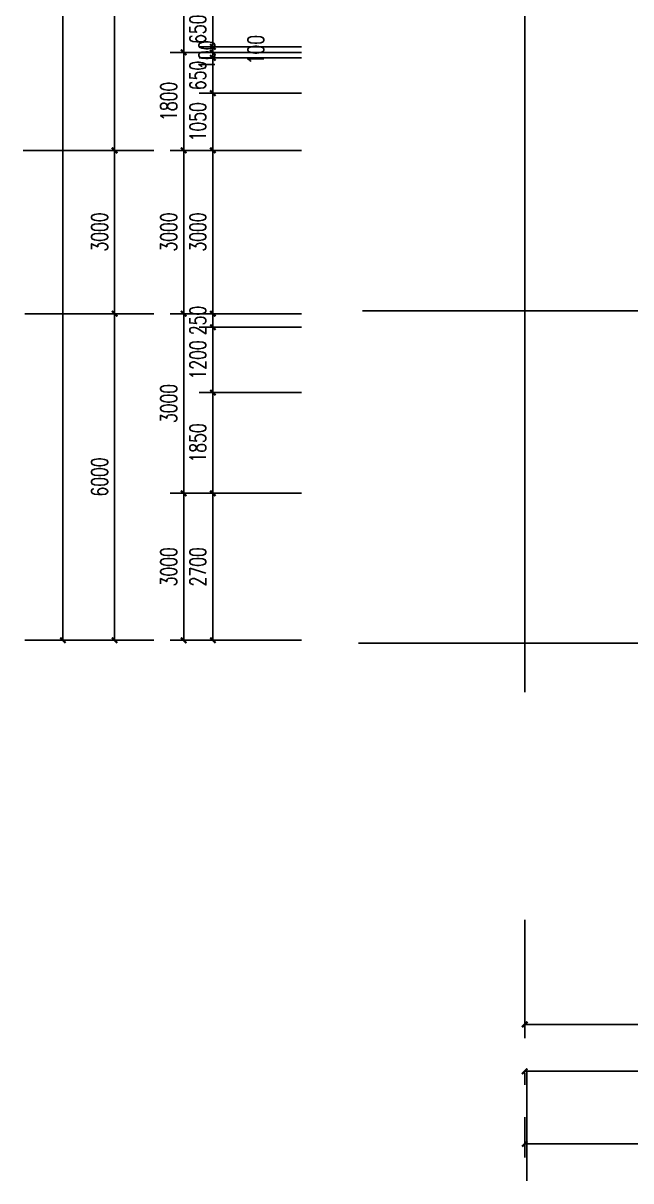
# Model space of a CAD drawing. Header units: millimetres. Extents: x -150677 to 588340, y -254013 to 149700.
# Drawn here: x 36081 to 47249, y -124686 to -103419 of the extents above; entities that cross this region are included whole.
import ezdxf

# ---------------------------------------------------------------- set-up
doc = ezdxf.new("R2010")
doc.units = ezdxf.units.MM
doc.header["$LTSCALE"] = 10
doc.header["$MEASUREMENT"] = 0
doc.linetypes.add('DOTE', pattern=[2.42, 2, -0.2, 0.02, -0.2])
doc.layers.add('DOTE', color=1, linetype='Continuous')
doc.layers.add('PUB_DIM', color=3, linetype='Continuous')
doc.styles.add('_TCH_DIM_T3', font='SIMPLEX', dxfattribs={"width": 0.705882, "bigfont": 'GBCBIG'})
doc.dimstyles.new('_TCH_ARCH&&100', dxfattribs={"dimtxt": 297.5, "dimasz": 100, "dimexe": 250, "dimexo": 300, "dimgap": 126.25, "dimtad": 1, "dimdec": 0, "dimzin": 0, "dimdsep": 46, "dimtxsty": '_TCH_DIM_T3', "dimblk": 'ARCHTICK', "dimcen": 0.09, "dimclrt": 7, "dimazin": 2, "dimtfac": 1, "dimtdec": 0, "dimtix": 1, "dimtmove": 2, "dimatfit": 3, "dimfxl": 1, "dimtolj": 1, "dimtzin": 0, "dimarcsym": 0})

# ---------------------------------------------------------------- blocks, each defined once
blk = doc.blocks.new('_ArchTick')
at = {"color": 0, "linetype": 'ByBlock', "const_width": 0.4}
blk.add_lwpolyline([(-0.5, -0.5), (0.5, 0.5)], dxfattribs=at)
blk = doc.blocks.new('*D319')
at = {"layer": 'Defpoints', "color": 0, "transparency": 16777216}
for p in [(45299, -119589), (51299, -119589), (51299, -121812)]:
    blk.add_point(p, dxfattribs=at)
at = {"layer": 'PUB_DIM', "color": 0, "lineweight": -2, "transparency": 16777216}
for p, q in [((45299, -119889), (45299, -122062)), ((51299, -119889), (51299, -122062)), ((45299, -121812), (51299, -121812))]:
    blk.add_line(p, q, dxfattribs=at)
at = {"layer": 'PUB_DIM', "color": 0, "lineweight": -2, "transparency": 16777216, "xscale": 100, "yscale": 100, "zscale": 100, "rotation": 180}
blk.add_blockref('_ArchTick', (45299, -121812), dxfattribs=at)
at = {"layer": 'PUB_DIM', "color": 0, "lineweight": -2, "transparency": 16777216, "xscale": 100, "yscale": 100, "zscale": 100}
blk.add_blockref('_ArchTick', (51299, -121812), dxfattribs=at)
at = {"layer": 'PUB_DIM', "color": 7, "transparency": 16777216, "insert": (48299, -121537), "char_height": 297.5, "attachment_point": 5, "style": '_TCH_DIM_T3'}
blk.add_mtext('\\A1;6000', dxfattribs=at)
blk = doc.blocks.new('*D357')
at = {"layer": 'Defpoints', "color": 0, "transparency": 16777216}
for p in [(45299, -122399), (51299, -122399), (51299, -122674)]:
    blk.add_point(p, dxfattribs=at)
at = {"layer": 'PUB_DIM', "color": 0, "lineweight": -2, "transparency": 16777216}
for p, q in [((45299, -122674), (51299, -122674)), ((45299, -122699), (45299, -122924)), ((51299, -122699), (51299, -122924))]:
    blk.add_line(p, q, dxfattribs=at)
at = {"layer": 'PUB_DIM', "color": 0, "lineweight": -2, "transparency": 16777216, "xscale": 100, "yscale": 100, "zscale": 100, "rotation": 180}
blk.add_blockref('_ArchTick', (45299, -122674), dxfattribs=at)
at = {"layer": 'PUB_DIM', "color": 0, "lineweight": -2, "transparency": 16777216, "xscale": 100, "yscale": 100, "zscale": 100}
blk.add_blockref('_ArchTick', (51299, -122674), dxfattribs=at)
at = {"layer": 'PUB_DIM', "color": 7, "transparency": 16777216, "insert": (48299, -122399), "char_height": 297.5, "attachment_point": 5, "style": '_TCH_DIM_T3'}
blk.add_mtext('\\A1;6000', dxfattribs=at)
blk = doc.blocks.new('*D361')
at = {"layer": 'Defpoints', "color": 0, "transparency": 16777216}
for p in [(39567, -112056), (41495, -112056), (41495, -114756)]:
    blk.add_point(p, dxfattribs=at)
at = {"layer": 'PUB_DIM', "color": 0, "lineweight": -2, "transparency": 16777216}
for p, q in [((41195, -112056), (39317, -112056)), ((39567, -114756), (39567, -112056)), ((41195, -114756), (39317, -114756))]:
    blk.add_line(p, q, dxfattribs=at)
at = {"layer": 'PUB_DIM', "color": 0, "lineweight": -2, "transparency": 16777216, "xscale": 100, "yscale": 100, "zscale": 100}
for p, rotation in [((39567, -112056), 90), ((39567, -114756), 270)]:
    blk.add_blockref('_ArchTick', p, dxfattribs=dict(at, rotation=rotation))
at = {"layer": 'PUB_DIM', "color": 7, "transparency": 16777216, "insert": (39292, -113406), "char_height": 297.5, "attachment_point": 5, "rotation": 90, "style": '_TCH_DIM_T3'}
blk.add_mtext('\\A1;2700', dxfattribs=at)
blk = doc.blocks.new('*D362')
at = {"layer": 'Defpoints', "color": 0, "transparency": 16777216}
for p in [(39567, -110206), (41495, -110206), (41495, -112056)]:
    blk.add_point(p, dxfattribs=at)
at = {"layer": 'PUB_DIM', "color": 0, "lineweight": -2, "transparency": 16777216}
for p, q in [((41195, -110206), (39317, -110206)), ((39567, -112056), (39567, -110206)), ((41195, -112056), (39317, -112056))]:
    blk.add_line(p, q, dxfattribs=at)
at = {"layer": 'PUB_DIM', "color": 0, "lineweight": -2, "transparency": 16777216, "xscale": 100, "yscale": 100, "zscale": 100}
for p, rotation in [((39567, -110206), 90), ((39567, -112056), 270)]:
    blk.add_blockref('_ArchTick', p, dxfattribs=dict(at, rotation=rotation))
at = {"layer": 'PUB_DIM', "color": 7, "transparency": 16777216, "insert": (39292, -111131), "char_height": 297.5, "attachment_point": 5, "rotation": 90, "style": '_TCH_DIM_T3'}
blk.add_mtext('\\A1;1850', dxfattribs=at)
blk = doc.blocks.new('*D363')
at = {"layer": 'Defpoints', "color": 0, "transparency": 16777216}
for p in [(39567, -109006), (41495, -109006), (41495, -110206)]:
    blk.add_point(p, dxfattribs=at)
at = {"layer": 'PUB_DIM', "color": 0, "lineweight": -2, "transparency": 16777216}
for p, q in [((41195, -109006), (39317, -109006)), ((39567, -110206), (39567, -109006)), ((41195, -110206), (39317, -110206))]:
    blk.add_line(p, q, dxfattribs=at)
at = {"layer": 'PUB_DIM', "color": 0, "lineweight": -2, "transparency": 16777216, "xscale": 100, "yscale": 100, "zscale": 100}
for p, rotation in [((39567, -109006), 90), ((39567, -110206), 270)]:
    blk.add_blockref('_ArchTick', p, dxfattribs=dict(at, rotation=rotation))
at = {"layer": 'PUB_DIM', "color": 7, "transparency": 16777216, "insert": (39292, -109606), "char_height": 297.5, "attachment_point": 5, "rotation": 90, "style": '_TCH_DIM_T3'}
blk.add_mtext('\\A1;1200', dxfattribs=at)
blk = doc.blocks.new('*D364')
at = {"layer": 'Defpoints', "color": 0, "transparency": 16777216}
for p in [(39567, -108756), (41495, -108756), (41495, -109006)]:
    blk.add_point(p, dxfattribs=at)
at = {"layer": 'PUB_DIM', "color": 0, "lineweight": -2, "transparency": 16777216}
for p, q in [((39567, -108756), (39567, -108656)), ((41195, -108756), (39317, -108756)), ((39567, -109006), (39567, -108756)), ((41195, -109006), (39317, -109006)), ((39567, -109006), (39567, -109106))]:
    blk.add_line(p, q, dxfattribs=at)
at = {"layer": 'PUB_DIM', "color": 0, "lineweight": -2, "transparency": 16777216, "xscale": 100, "yscale": 100, "zscale": 100}
for p, rotation in [((39567, -108756), 270), ((39567, -109006), 90)]:
    blk.add_blockref('_ArchTick', p, dxfattribs=dict(at, rotation=rotation))
at = {"layer": 'PUB_DIM', "color": 7, "transparency": 16777216, "insert": (39292, -108881), "char_height": 297.5, "attachment_point": 5, "rotation": 90, "style": '_TCH_DIM_T3'}
blk.add_mtext('\\A1;250', dxfattribs=at)
blk = doc.blocks.new('*D365')
at = {"layer": 'Defpoints', "color": 0, "transparency": 16777216}
for p in [(39567, -105756), (41495, -105756), (41495, -108756)]:
    blk.add_point(p, dxfattribs=at)
at = {"layer": 'PUB_DIM', "color": 0, "lineweight": -2, "transparency": 16777216}
for p, q in [((41195, -105756), (39317, -105756)), ((39567, -108756), (39567, -105756)), ((41195, -108756), (39317, -108756))]:
    blk.add_line(p, q, dxfattribs=at)
at = {"layer": 'PUB_DIM', "color": 0, "lineweight": -2, "transparency": 16777216, "xscale": 100, "yscale": 100, "zscale": 100}
for p, rotation in [((39567, -105756), 90), ((39567, -108756), 270)]:
    blk.add_blockref('_ArchTick', p, dxfattribs=dict(at, rotation=rotation))
at = {"layer": 'PUB_DIM', "color": 7, "transparency": 16777216, "insert": (39292, -107256), "char_height": 297.5, "attachment_point": 5, "rotation": 90, "style": '_TCH_DIM_T3'}
blk.add_mtext('\\A1;3000', dxfattribs=at)
blk = doc.blocks.new('*D366')
at = {"layer": 'Defpoints', "color": 0, "transparency": 16777216}
for p in [(39567, -104706), (41495, -104706), (41495, -105756)]:
    blk.add_point(p, dxfattribs=at)
at = {"layer": 'PUB_DIM', "color": 0, "lineweight": -2, "transparency": 16777216}
for p, q in [((41195, -104706), (39317, -104706)), ((39567, -105756), (39567, -104706)), ((41195, -105756), (39317, -105756))]:
    blk.add_line(p, q, dxfattribs=at)
at = {"layer": 'PUB_DIM', "color": 0, "lineweight": -2, "transparency": 16777216, "xscale": 100, "yscale": 100, "zscale": 100}
for p, rotation in [((39567, -104706), 90), ((39567, -105756), 270)]:
    blk.add_blockref('_ArchTick', p, dxfattribs=dict(at, rotation=rotation))
at = {"layer": 'PUB_DIM', "color": 7, "transparency": 16777216, "insert": (39292, -105231), "char_height": 297.5, "attachment_point": 5, "rotation": 90, "style": '_TCH_DIM_T3'}
blk.add_mtext('\\A1;1050', dxfattribs=at)
blk = doc.blocks.new('*D367')
at = {"layer": 'Defpoints', "color": 0, "transparency": 16777216}
for p in [(39567, -104056), (41495, -104056), (41495, -104706)]:
    blk.add_point(p, dxfattribs=at)
at = {"layer": 'PUB_DIM', "color": 0, "lineweight": -2, "transparency": 16777216}
for p, q in [((39567, -104056), (39567, -103956)), ((41195, -104056), (39317, -104056)), ((39567, -104706), (39567, -104056)), ((41195, -104706), (39317, -104706)), ((39567, -104706), (39567, -104806))]:
    blk.add_line(p, q, dxfattribs=at)
at = {"layer": 'PUB_DIM', "color": 0, "lineweight": -2, "transparency": 16777216, "xscale": 100, "yscale": 100, "zscale": 100}
for p, rotation in [((39567, -104056), 270), ((39567, -104706), 90)]:
    blk.add_blockref('_ArchTick', p, dxfattribs=dict(at, rotation=rotation))
at = {"layer": 'PUB_DIM', "color": 7, "transparency": 16777216, "insert": (39292, -104381), "char_height": 297.5, "attachment_point": 5, "rotation": 90, "style": '_TCH_DIM_T3'}
blk.add_mtext('\\A1;650', dxfattribs=at)
blk = doc.blocks.new('*D368')
at = {"layer": 'Defpoints', "color": 0, "transparency": 16777216}
for p in [(39567, -103956), (41495, -103956), (41495, -104056)]:
    blk.add_point(p, dxfattribs=at)
at = {"layer": 'PUB_DIM', "color": 0, "lineweight": -2, "transparency": 16777216}
for p, q in [((41195, -103956), (39317, -103956)), ((39567, -103956), (39567, -103856)), ((39567, -104056), (39567, -103956)), ((41195, -104056), (39317, -104056)), ((39567, -104056), (39567, -104156))]:
    blk.add_line(p, q, dxfattribs=at)
at = {"layer": 'PUB_DIM', "color": 0, "lineweight": -2, "transparency": 16777216, "xscale": 100, "yscale": 100, "zscale": 100}
for p, rotation in [((39567, -103956), 270), ((39567, -104056), 90)]:
    blk.add_blockref('_ArchTick', p, dxfattribs=dict(at, rotation=rotation))
at = {"layer": 'PUB_DIM', "color": 7, "transparency": 16777216, "insert": (39457, -104006), "char_height": 297.5, "attachment_point": 5, "rotation": 90, "style": '_TCH_DIM_T3'}
blk.add_mtext('\\A1;100', dxfattribs=at)
blk = doc.blocks.new('*D369')
at = {"layer": 'Defpoints', "color": 0, "transparency": 16777216}
for p in [(39567, -103856), (41495, -103856), (41495, -103956)]:
    blk.add_point(p, dxfattribs=at)
at = {"layer": 'PUB_DIM', "color": 0, "lineweight": -2, "transparency": 16777216}
for p, q in [((39567, -103856), (39567, -103756)), ((41195, -103856), (39317, -103856)), ((41195, -103956), (39317, -103956)), ((39567, -103956), (39567, -103856)), ((39567, -103956), (39567, -104056))]:
    blk.add_line(p, q, dxfattribs=at)
at = {"layer": 'PUB_DIM', "color": 0, "lineweight": -2, "transparency": 16777216, "xscale": 100, "yscale": 100, "zscale": 100}
for p, rotation in [((39567, -103856), 270), ((39567, -103956), 90)]:
    blk.add_blockref('_ArchTick', p, dxfattribs=dict(at, rotation=rotation))
at = {"layer": 'PUB_DIM', "color": 7, "transparency": 16777216, "insert": (40357, -103906), "char_height": 297.5, "attachment_point": 5, "rotation": 90, "style": '_TCH_DIM_T3'}
blk.add_mtext('\\A1;100', dxfattribs=at)
blk = doc.blocks.new('*D370')
at = {"layer": 'Defpoints', "color": 0, "transparency": 16777216}
for p in [(39567, -103206), (41495, -103206), (41495, -103856)]:
    blk.add_point(p, dxfattribs=at)
at = {"layer": 'PUB_DIM', "color": 0, "lineweight": -2, "transparency": 16777216}
for p, q in [((39567, -103206), (39567, -103106)), ((41195, -103206), (39317, -103206)), ((39567, -103856), (39567, -103206)), ((41195, -103856), (39317, -103856)), ((39567, -103856), (39567, -103956))]:
    blk.add_line(p, q, dxfattribs=at)
at = {"layer": 'PUB_DIM', "color": 0, "lineweight": -2, "transparency": 16777216, "xscale": 100, "yscale": 100, "zscale": 100}
for p, rotation in [((39567, -103206), 270), ((39567, -103856), 90)]:
    blk.add_blockref('_ArchTick', p, dxfattribs=dict(at, rotation=rotation))
at = {"layer": 'PUB_DIM', "color": 7, "transparency": 16777216, "insert": (39292, -103531), "char_height": 297.5, "attachment_point": 5, "rotation": 90, "style": '_TCH_DIM_T3'}
blk.add_mtext('\\A1;650', dxfattribs=at)
blk = doc.blocks.new('*D388')
at = {"layer": 'Defpoints', "color": 0, "transparency": 16777216}
for p in [(45299, -123215), (106459, -123221), (106459, -124014)]:
    blk.add_point(p, dxfattribs=at)
at = {"layer": 'PUB_DIM', "color": 0, "lineweight": -2, "transparency": 16777216}
for p, q in [((45299, -123515), (45299, -124258)), ((106459, -123521), (106459, -124264)), ((45299, -124008), (106459, -124014))]:
    blk.add_line(p, q, dxfattribs=at)
at = {"layer": 'PUB_DIM', "color": 0, "lineweight": -2, "transparency": 16777216, "xscale": 100, "yscale": 100, "zscale": 100}
for p, rotation in [((45299, -124008), 179.9941247959615), ((106459, -124014), 359.9941247959615)]:
    blk.add_blockref('_ArchTick', p, dxfattribs=dict(at, rotation=rotation))
at = {"layer": 'PUB_DIM', "color": 7, "transparency": 16777216, "insert": (75879, -123736), "char_height": 297.5, "attachment_point": 5, "rotation": 359.9941, "style": '_TCH_DIM_T3'}
blk.add_mtext('\\A1;61200', dxfattribs=at)
blk = doc.blocks.new('*D389')
at = {"layer": 'Defpoints', "color": 0, "transparency": 16777216}
for p in [(37761, -108756), (38781, -108756), (38781, -114756)]:
    blk.add_point(p, dxfattribs=at)
at = {"layer": 'PUB_DIM', "color": 0, "lineweight": -2, "transparency": 16777216}
for p, q in [((38481, -108756), (37511, -108756)), ((37761, -114756), (37761, -108756)), ((38481, -114756), (37511, -114756))]:
    blk.add_line(p, q, dxfattribs=at)
at = {"layer": 'PUB_DIM', "color": 0, "lineweight": -2, "transparency": 16777216, "xscale": 100, "yscale": 100, "zscale": 100}
for p, rotation in [((37761, -108756), 90), ((37761, -114756), 270)]:
    blk.add_blockref('_ArchTick', p, dxfattribs=dict(at, rotation=rotation))
at = {"layer": 'PUB_DIM', "color": 7, "transparency": 16777216, "insert": (37486, -111756), "char_height": 297.5, "attachment_point": 5, "rotation": 90, "style": '_TCH_DIM_T3'}
blk.add_mtext('\\A1;6000', dxfattribs=at)
blk = doc.blocks.new('*D390')
at = {"layer": 'Defpoints', "color": 0, "transparency": 16777216}
for p in [(37761, -105756), (38781, -105756), (38781, -108756)]:
    blk.add_point(p, dxfattribs=at)
at = {"layer": 'PUB_DIM', "color": 0, "lineweight": -2, "transparency": 16777216}
for p, q in [((38481, -105756), (37511, -105756)), ((37761, -108756), (37761, -105756)), ((38481, -108756), (37511, -108756))]:
    blk.add_line(p, q, dxfattribs=at)
at = {"layer": 'PUB_DIM', "color": 0, "lineweight": -2, "transparency": 16777216, "xscale": 100, "yscale": 100, "zscale": 100}
for p, rotation in [((37761, -105756), 90), ((37761, -108756), 270)]:
    blk.add_blockref('_ArchTick', p, dxfattribs=dict(at, rotation=rotation))
at = {"layer": 'PUB_DIM', "color": 7, "transparency": 16777216, "insert": (37486, -107256), "char_height": 297.5, "attachment_point": 5, "rotation": 90, "style": '_TCH_DIM_T3'}
blk.add_mtext('\\A1;3000', dxfattribs=at)
blk = doc.blocks.new('*D391')
at = {"layer": 'Defpoints', "color": 0, "transparency": 16777216}
for p in [(37761, -99956), (38781, -99956), (38781, -105756)]:
    blk.add_point(p, dxfattribs=at)
at = {"layer": 'PUB_DIM', "color": 0, "lineweight": -2, "transparency": 16777216}
for p, q in [((38481, -99956), (37511, -99956)), ((37761, -105756), (37761, -99956)), ((38481, -105756), (37511, -105756))]:
    blk.add_line(p, q, dxfattribs=at)
at = {"layer": 'PUB_DIM', "color": 0, "lineweight": -2, "transparency": 16777216, "xscale": 100, "yscale": 100, "zscale": 100}
for p, rotation in [((37761, -99956), 90), ((37761, -105756), 270)]:
    blk.add_blockref('_ArchTick', p, dxfattribs=dict(at, rotation=rotation))
at = {"layer": 'PUB_DIM', "color": 7, "transparency": 16777216, "insert": (37486, -102856), "char_height": 297.5, "attachment_point": 5, "rotation": 90, "style": '_TCH_DIM_T3'}
blk.add_mtext('\\A1;6000', dxfattribs=at)
blk = doc.blocks.new('*D417')
at = {"layer": 'Defpoints', "color": 0, "transparency": 16777216}
for p in [(39031, -112056), (39832, -112056), (39832, -114756)]:
    blk.add_point(p, dxfattribs=at)
at = {"layer": 'PUB_DIM', "color": 0, "lineweight": -2, "transparency": 16777216}
for p, q in [((39532, -112056), (38781, -112056)), ((39031, -114756), (39031, -112056)), ((39532, -114756), (38781, -114756))]:
    blk.add_line(p, q, dxfattribs=at)
at = {"layer": 'PUB_DIM', "color": 0, "lineweight": -2, "transparency": 16777216, "xscale": 100, "yscale": 100, "zscale": 100}
for p, rotation in [((39031, -112056), 90), ((39031, -114756), 270)]:
    blk.add_blockref('_ArchTick', p, dxfattribs=dict(at, rotation=rotation))
at = {"layer": 'PUB_DIM', "color": 7, "transparency": 16777216, "insert": (38756, -113406), "char_height": 297.5, "attachment_point": 5, "rotation": 90, "style": '_TCH_DIM_T3'}
blk.add_mtext('\\A1;3000', dxfattribs=at)
blk = doc.blocks.new('*D418')
at = {"layer": 'Defpoints', "color": 0, "transparency": 16777216}
for p in [(39031, -108756), (39832, -108756), (39832, -112056)]:
    blk.add_point(p, dxfattribs=at)
at = {"layer": 'PUB_DIM', "color": 0, "lineweight": -2, "transparency": 16777216}
for p, q in [((39532, -108756), (38781, -108756)), ((39031, -112056), (39031, -108756)), ((39532, -112056), (38781, -112056))]:
    blk.add_line(p, q, dxfattribs=at)
at = {"layer": 'PUB_DIM', "color": 0, "lineweight": -2, "transparency": 16777216, "xscale": 100, "yscale": 100, "zscale": 100}
for p, rotation in [((39031, -108756), 90), ((39031, -112056), 270)]:
    blk.add_blockref('_ArchTick', p, dxfattribs=dict(at, rotation=rotation))
at = {"layer": 'PUB_DIM', "color": 7, "transparency": 16777216, "insert": (38756, -110406), "char_height": 297.5, "attachment_point": 5, "rotation": 90, "style": '_TCH_DIM_T3'}
blk.add_mtext('\\A1;3000', dxfattribs=at)
blk = doc.blocks.new('*D419')
at = {"layer": 'Defpoints', "color": 0, "transparency": 16777216}
for p in [(39031, -105756), (39832, -105756), (39832, -108756)]:
    blk.add_point(p, dxfattribs=at)
at = {"layer": 'PUB_DIM', "color": 0, "lineweight": -2, "transparency": 16777216}
for p, q in [((39532, -105756), (38781, -105756)), ((39031, -108756), (39031, -105756)), ((39532, -108756), (38781, -108756))]:
    blk.add_line(p, q, dxfattribs=at)
at = {"layer": 'PUB_DIM', "color": 0, "lineweight": -2, "transparency": 16777216, "xscale": 100, "yscale": 100, "zscale": 100}
for p, rotation in [((39031, -105756), 90), ((39031, -108756), 270)]:
    blk.add_blockref('_ArchTick', p, dxfattribs=dict(at, rotation=rotation))
at = {"layer": 'PUB_DIM', "color": 7, "transparency": 16777216, "insert": (38756, -107256), "char_height": 297.5, "attachment_point": 5, "rotation": 90, "style": '_TCH_DIM_T3'}
blk.add_mtext('\\A1;3000', dxfattribs=at)
blk = doc.blocks.new('*D420')
at = {"layer": 'Defpoints', "color": 0, "transparency": 16777216}
for p in [(39031, -103956), (39832, -103956), (39832, -105756)]:
    blk.add_point(p, dxfattribs=at)
at = {"layer": 'PUB_DIM', "color": 0, "lineweight": -2, "transparency": 16777216}
for p, q in [((39532, -103956), (38781, -103956)), ((39031, -105756), (39031, -103956)), ((39532, -105756), (38781, -105756))]:
    blk.add_line(p, q, dxfattribs=at)
at = {"layer": 'PUB_DIM', "color": 0, "lineweight": -2, "transparency": 16777216, "xscale": 100, "yscale": 100, "zscale": 100}
for p, rotation in [((39031, -103956), 90), ((39031, -105756), 270)]:
    blk.add_blockref('_ArchTick', p, dxfattribs=dict(at, rotation=rotation))
at = {"layer": 'PUB_DIM', "color": 7, "transparency": 16777216, "insert": (38756, -104856), "char_height": 297.5, "attachment_point": 5, "rotation": 90, "style": '_TCH_DIM_T3'}
blk.add_mtext('\\A1;1800', dxfattribs=at)
blk = doc.blocks.new('*D421')
at = {"layer": 'Defpoints', "color": 0, "transparency": 16777216}
for p in [(39031, -101856), (39832, -101856), (39832, -103956)]:
    blk.add_point(p, dxfattribs=at)
at = {"layer": 'PUB_DIM', "color": 0, "lineweight": -2, "transparency": 16777216}
for p, q in [((39532, -101856), (38781, -101856)), ((39031, -103956), (39031, -101856)), ((39532, -103956), (38781, -103956))]:
    blk.add_line(p, q, dxfattribs=at)
at = {"layer": 'PUB_DIM', "color": 0, "lineweight": -2, "transparency": 16777216, "xscale": 100, "yscale": 100, "zscale": 100}
for p, rotation in [((39031, -101856), 90), ((39031, -103956), 270)]:
    blk.add_blockref('_ArchTick', p, dxfattribs=dict(at, rotation=rotation))
at = {"layer": 'PUB_DIM', "color": 7, "transparency": 16777216, "insert": (38756, -102906), "char_height": 297.5, "attachment_point": 5, "rotation": 90, "style": '_TCH_DIM_T3'}
blk.add_mtext('\\A1;2100', dxfattribs=at)
blk = doc.blocks.new('*D445')
at = {"layer": 'Defpoints', "color": 0, "transparency": 16777216}
for p in [(36811, -78706), (37757, -78706), (37757, -114756)]:
    blk.add_point(p, dxfattribs=at)
at = {"layer": 'PUB_DIM', "color": 0, "lineweight": -2, "transparency": 16777216}
for p, q in [((37457, -78706), (36561, -78706)), ((36811, -114756), (36811, -78706)), ((37457, -114756), (36561, -114756))]:
    blk.add_line(p, q, dxfattribs=at)
at = {"layer": 'PUB_DIM', "color": 0, "lineweight": -2, "transparency": 16777216, "xscale": 100, "yscale": 100, "zscale": 100}
for p, rotation in [((36811, -78706), 90), ((36811, -114756), 270)]:
    blk.add_blockref('_ArchTick', p, dxfattribs=dict(at, rotation=rotation))
at = {"layer": 'PUB_DIM', "color": 7, "transparency": 16777216, "insert": (36536, -96731), "char_height": 297.5, "attachment_point": 5, "rotation": 90, "style": '_TCH_DIM_T3'}
blk.add_mtext('\\A1;36050', dxfattribs=at)

msp = doc.modelspace()

# ---------------------------------------------------------------- linework, layer by layer
at = {"layer": 'DOTE', "linetype": 'DOTE'}
for p, q in [((45299.4, -115706), (45299.4, -77506)), ((42316.4, -108706), (107499.4, -108706)), ((42245.6, -114806), (96524.8, -114806))]:
    msp.add_line(p, q, dxfattribs=at)
at = {"layer": 'PUB_DIM'}
for p, q in [((37511.1, -105756), (36081.1, -105756)), ((37511.1, -108756), (36111.1, -108756)), ((37511.1, -114756), (36111.1, -114756)), ((45339.4, -122685.9), (45339.4, -124685.9))]:
    msp.add_line(p, q, dxfattribs=at)

# ---------------------------------------------------------------- dimensions: what is measured, and where the dimension line sits
for p1, p2, distance, picture, middle in [((37757.5, -114756), (37757.5, -78706), 946.3, '*D445', (36536.1, -96731)), ((39831.7, -103956), (39831.7, -101856), 800.9, '*D421', (38755.7, -102906)), ((41495, -103856), (41495, -103206), 1928.4, '*D370', (39291.6, -103531)), ((39831.7, -105756), (39831.7, -103956), 800.9, '*D420', (38755.7, -104856)), ((41495, -104706), (41495, -104056), 1928.4, '*D367', (39291.6, -104381)), ((41495, -105756), (41495, -104706), 1928.4, '*D366', (39291.6, -105231)), ((38780.7, -108756), (38780.7, -105756), 1019.6, '*D390', (37486.1, -107256)), ((39831.7, -108756), (39831.7, -105756), 800.9, '*D419', (38755.7, -107256)), ((41495, -108756), (41495, -105756), 1928.4, '*D365', (39291.6, -107256)), ((41495, -109006), (41495, -108756), 1928.4, '*D364', (39291.6, -108881)), ((38780.7, -114756), (38780.7, -108756), 1019.6, '*D389', (37486.1, -111756)), ((41495, -110206), (41495, -109006), 1928.4, '*D363', (39291.6, -109606)), ((41495, -112056), (41495, -110206), 1928.4, '*D362', (39291.6, -111131)), ((41495, -114756), (41495, -112056), 1928.4, '*D361', (39291.6, -113406)), ((45299.4, -119589.2), (51299.4, -119589.2), -2223.1, '*D319', (48299.4, -121537.2)), ((45299.4, -122398.9), (51299.4, -122398.9), -275, '*D357', (48299.4, -122398.9))]:
    dim = msp.add_aligned_dim(p1=p1, p2=p2, distance=distance, dimstyle='_TCH_ARCH&&100', dxfattribs=at)
    dim.commit()
    dim.dimension.update_dxf_attribs({"geometry": picture, "text_midpoint": middle})
for p1, p2, distance, text, picture, middle in [((38780.7, -105756), (38780.7, -99956), 1019.6, '6000', '*D391', (37486.1, -102856)), ((39831.7, -112056), (39831.7, -108756), 800.9, '3000', '*D418', (38755.7, -110406)), ((39831.7, -114756), (39831.7, -112056), 800.9, '3000', '*D417', (38755.7, -113406)), ((45299.4, -123214.6), (106459.4, -123220.9), -793.4, '61200', '*D388', (75879.4, -123736.2))]:
    dim = msp.add_aligned_dim(p1=p1, p2=p2, distance=distance, text=text, dimstyle='_TCH_ARCH&&100', dxfattribs=at)
    dim.commit()
    dim.dimension.update_dxf_attribs({"geometry": picture, "text_midpoint": middle})
for base, p1, p2, picture, middle in [((39566.6, -103856), (41495, -103956), (41495, -103856), '*D369', (40356.7, -103906)), ((39566.6, -103956), (41495, -104056), (41495, -103956), '*D368', (39456.7, -104006))]:
    dim = msp.add_linear_dim(base=base, p1=p1, p2=p2, angle=90, dimstyle='_TCH_ARCH&&100', dxfattribs=at)
    dim.commit()
    dim.dimension.update_dxf_attribs({"geometry": picture, "text_midpoint": middle, "dimtype": 129})

doc.saveas('drawing.dxf')
